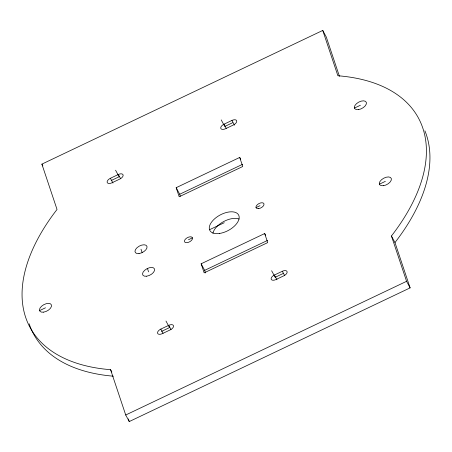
<?xml version="1.0" encoding="UTF-8"?>
<svg xmlns="http://www.w3.org/2000/svg" width="452" height="452" viewBox="0 0 452 452"><rect width="100%" height="100%" fill="white"/><g stroke="black" fill="none" stroke-linecap="round" stroke-linejoin="round"><path stroke-width="0.68" d="M322.751 30.437L337.893 75.755A220.627 118.215 -28.3 0 1 391.438 235.989L394.969 242.554L410.117 287.873L129.249 421.563L125.718 415.004L110.576 369.685A220.627 118.215 -28.3 0 1 57.031 209.445L41.883 164.127L322.751 30.437L326.282 36.996L339.424 76.32M110.401 178.28L118.345 174.495A4.413 2.362 -28.3 0 1 123.074 174.873A4.413 2.362 -28.3 0 1 119.859 179.032L111.915 182.811A4.413 2.362 -28.3 0 1 107.186 182.433A4.413 2.362 -28.3 0 1 110.401 178.28L112.972 183.049M224 124.204L231.944 120.424A4.413 2.362 -28.3 0 1 236.673 120.797A4.413 2.362 -28.3 0 1 233.458 124.955L225.514 128.735A4.413 2.362 -28.3 0 1 220.785 128.362A4.413 2.362 -28.3 0 1 224 124.204L226.249 128.379M111.158 180.546L119.102 176.76L115.571 170.201M232.701 122.69L224.757 126.47L221.226 119.91M239.718 157.437L242.747 166.5L179.195 196.75L176.167 187.687L239.718 157.437L240.679 159.223M354.436 108.084L360.391 105.248M180.348 196.191L179.698 194.247L242.617 164.296M39.533 310.637L45.494 307.801M188.484 239.735L192.456 237.842A4.413 2.362 -28.3 0 0 185.845 238.718A4.413 2.362 -28.3 0 0 187.156 242.645A4.413 2.362 -28.3 0 0 192.456 237.842M209.536 229.718L224.232 222.717M256.013 207.592L259.985 205.705M264.68 233.543L267.708 242.605L204.157 272.855L201.129 263.793L264.68 233.543L265.646 235.328M379.397 184.19L385.358 181.354M205.524 272.94L204.66 270.352L267.578 240.402M160.805 329.107L168.749 325.327A4.413 2.362 -28.3 0 1 173.478 325.706A4.413 2.362 -28.3 0 1 170.263 329.858L162.319 333.644A4.413 2.362 -28.3 0 1 157.59 333.265A4.413 2.362 -28.3 0 1 160.805 329.107L163.053 333.282M274.404 275.036L282.347 271.256A4.413 2.362 -28.3 0 1 287.077 271.629A4.413 2.362 -28.3 0 1 283.862 275.788L275.918 279.568A4.413 2.362 -28.3 0 1 271.189 279.195A4.413 2.362 -28.3 0 1 274.404 275.036L276.974 279.805M161.562 331.378L169.506 327.593L165.974 321.033M283.105 273.522L275.161 277.302L271.629 270.742M125.718 415.004L406.585 281.313L391.438 235.989M406.585 281.313L410.117 287.873M231.944 120.424L234.515 125.193M282.347 271.256L284.596 275.432M176.167 187.687L179.698 194.247M201.129 263.793L204.66 270.352M118.345 174.495L120.594 178.67M168.749 325.327L170.997 329.502M41.883 164.127L42.85 165.918M110.576 369.685L111.859 372.069M141.007 249.205L142.143 252.6M147.442 268.465L148.578 271.861M128.362 418.897L129.249 421.563M424.903 130.792A220.627 118.215 -28.3 0 1 394.969 242.554M113.362 376.183A220.627 118.215 -28.3 0 1 29.165 323.813M212.92 233.345A16.328 8.746 -28.3 0 1 223.441 221.672A16.328 8.746 -28.3 0 1 239.091 219.028M219.31 233.481A16.328 8.746 -28.3 0 0 238.933 215.723A16.328 8.746 -28.3 0 0 214.457 218.954A16.328 8.746 -28.3 0 0 219.31 233.481M358.396 109.61A6.616 3.548 -28.3 0 0 366.352 102.412A6.616 3.548 -28.3 0 0 356.43 103.723A6.616 3.548 -28.3 0 0 358.396 109.61M383.358 185.715A6.616 3.548 -28.3 0 0 391.313 178.517A6.616 3.548 -28.3 0 0 381.392 179.828A6.616 3.548 -28.3 0 0 383.358 185.715M146.584 276.223A6.616 3.548 -28.3 0 0 154.539 269.03A6.616 3.548 -28.3 0 0 144.617 270.336A6.616 3.548 -28.3 0 0 146.584 276.223M139.013 253.566A6.616 3.548 -28.3 0 0 146.968 246.368A6.616 3.548 -28.3 0 0 137.046 247.679A6.616 3.548 -28.3 0 0 139.013 253.566M43.499 312.162A6.616 3.548 -28.3 0 0 51.449 304.964A6.616 3.548 -28.3 0 0 41.527 306.275A6.616 3.548 -28.3 0 0 43.499 312.162M258.651 208.609A4.413 2.362 -28.3 0 0 263.957 203.812A4.413 2.362 -28.3 0 0 257.341 204.688A4.413 2.362 -28.3 0 0 258.651 208.609"/></g></svg>
